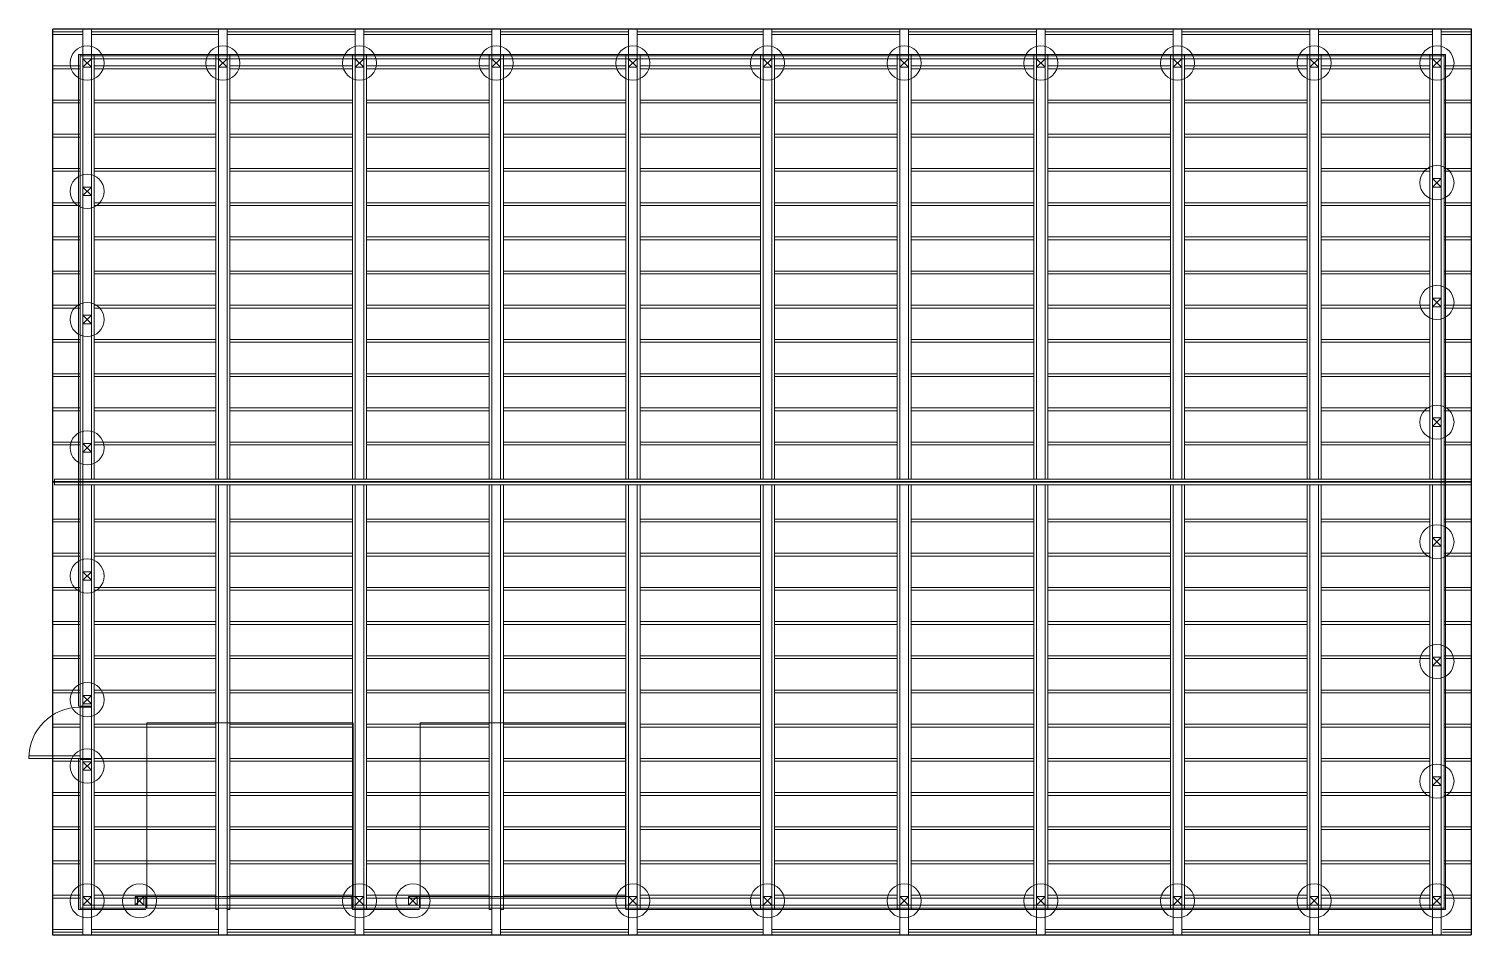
# Model space of a CAD drawing. Header units: inches. Extents: x -7700 to 6147, y -4891 to -2731.
# Drawn here: x -6421 to -5408, y -3367 to -2731 of the extents above; entities that cross this region are included whole.
import ezdxf

# ---------------------------------------------------------------- set-up
doc = ezdxf.new("R2010")
doc.units = ezdxf.units.IN
doc.header["$LTSCALE"] = 96
doc.header["$MEASUREMENT"] = 0
doc.linetypes.add('Dash', pattern=[0.225, 0.15, -0.075])
doc.layers.add('Common', color=4, linetype='Continuous', lineweight=5)
doc.layers.add('Section', color=6, linetype='Continuous', lineweight=18)
doc.layers.add('Hatch', color=7, linetype='Continuous', lineweight=0, true_color=0x919191)
doc.layers.add('Roof Planes', color=7, linetype='Dash', lineweight=25, true_color=0x6fa455)

# ---------------------------------------------------------------- blocks, each defined once
blk = doc.blocks.new('trussplan')
at = {"layer": 'Section'}
for points in [[(3, -293), (3, 23), (-3, 23), (-3, -293)], [(-5, -293), (-5, 5), (-3, 5)], [(5, -293), (5, 5), (3, 5)], [(-3, -595), (-5, -595), (-5, -297)], [(-3, -297), (-3, -613), (3, -613), (3, -297)], [(3, -595), (5, -595), (5, -297)]]:
    blk.add_lwpolyline(points, dxfattribs=at)

msp = doc.modelspace()

# ---------------------------------------------------------------- linework, layer by layer
at = {"layer": 'Common'}
for p, q in [((-6382.9, -2733.4), (-6403.9, -2733.4)), ((-6376.9, -2733.4), (-6287.6, -2733.4)), ((-6281.6, -2733.4), (-6191.9, -2733.4)), ((-6185.6, -2733.4), (-6095.6, -2733.4)), ((-6089.6, -2733.4), (-5999.6, -2733.4)), ((-5993.6, -2733.4), (-5905.1, -2733.4)), ((-5899.1, -2733.4), (-5809.1, -2733.4)), ((-5803.1, -2733.4), (-5713.1, -2733.4)), ((-5707.1, -2733.4), (-5617.1, -2733.4)), ((-5611.1, -2733.4), (-5521.1, -2733.4)), ((-5515.1, -2733.4), (-5434.9, -2733.4)), ((-5428.9, -2733.4), (-5407.9, -2733.4)), ((-6382.9, -2735.4), (-6403.9, -2735.4)), ((-6376.9, -2735.4), (-6287.6, -2735.4)), ((-6281.6, -2735.4), (-6191.6, -2735.4)), ((-6185.6, -2735.4), (-6095.6, -2735.4)), ((-6089.6, -2735.4), (-5999.6, -2735.4)), ((-5993.6, -2735.4), (-5905.1, -2735.4)), ((-5899.1, -2735.4), (-5809.1, -2735.4)), ((-5803.1, -2735.4), (-5713.1, -2735.4)), ((-5707.1, -2735.4), (-5617.1, -2735.4)), ((-5611.1, -2735.4), (-5521.1, -2735.4)), ((-5515.1, -2735.4), (-5434.9, -2735.4)), ((-5428.9, -2735.4), (-5407.9, -2735.4)), ((-6384.9, -2757.4), (-6403.9, -2757.4)), ((-6384.9, -2759.4), (-6403.9, -2759.4)), ((-6374.9, -2757.4), (-6289.6, -2757.4)), ((-6374.9, -2759.4), (-6289.6, -2759.4)), ((-6279.6, -2757.4), (-6193.6, -2757.4)), ((-6279.6, -2759.4), (-6193.6, -2759.4)), ((-6183.6, -2757.4), (-6097.6, -2757.4)), ((-6183.6, -2759.4), (-6097.6, -2759.4)), ((-6087.6, -2757.4), (-6001.6, -2757.4)), ((-6087.6, -2759.4), (-6001.6, -2759.4)), ((-5991.6, -2757.4), (-5907.1, -2757.4)), ((-5991.6, -2759.4), (-5907.1, -2759.4)), ((-5897.1, -2757.4), (-5811.1, -2757.4)), ((-5897.1, -2759.4), (-5811.1, -2759.4)), ((-5801.1, -2757.4), (-5715.1, -2757.4)), ((-5801.1, -2759.4), (-5715.1, -2759.4)), ((-5705.1, -2757.4), (-5619.1, -2757.4)), ((-5705.1, -2759.4), (-5619.1, -2759.4)), ((-5609.1, -2757.4), (-5523.1, -2757.4)), ((-5609.1, -2759.4), (-5523.1, -2759.4)), ((-5513.1, -2757.4), (-5436.9, -2757.4)), ((-5513.1, -2759.4), (-5436.9, -2759.4)), ((-5426.9, -2757.4), (-5407.9, -2757.4)), ((-5426.9, -2759.4), (-5407.9, -2759.4)), ((-6384.9, -2781.4), (-6403.9, -2781.4)), ((-6384.9, -2783.4), (-6403.9, -2783.4)), ((-6374.9, -2781.4), (-6289.6, -2781.4)), ((-6374.9, -2783.4), (-6289.6, -2783.4)), ((-6279.6, -2781.4), (-6193.6, -2781.4)), ((-6279.6, -2783.4), (-6193.6, -2783.4)), ((-6183.6, -2781.4), (-6097.6, -2781.4)), ((-6183.6, -2783.4), (-6097.6, -2783.4)), ((-6087.6, -2781.4), (-6001.6, -2781.4)), ((-6087.6, -2783.4), (-6001.6, -2783.4)), ((-5991.6, -2781.4), (-5907.1, -2781.4)), ((-5991.6, -2783.4), (-5907.1, -2783.4)), ((-5897.1, -2781.4), (-5811.1, -2781.4)), ((-5897.1, -2783.4), (-5811.1, -2783.4)), ((-5801.1, -2781.4), (-5715.1, -2781.4)), ((-5801.1, -2783.4), (-5715.1, -2783.4)), ((-5705.1, -2781.4), (-5619.1, -2781.4)), ((-5705.1, -2783.4), (-5619.1, -2783.4)), ((-5609.1, -2781.4), (-5523.1, -2781.4)), ((-5609.1, -2783.4), (-5523.1, -2783.4)), ((-5513.1, -2781.4), (-5436.9, -2781.4)), ((-5513.1, -2783.4), (-5436.9, -2783.4)), ((-5426.9, -2781.4), (-5407.9, -2781.4)), ((-5426.9, -2783.4), (-5407.9, -2783.4)), ((-6384.9, -2805.4), (-6403.9, -2805.4)), ((-6374.9, -2805.4), (-6289.6, -2805.4)), ((-6279.6, -2805.4), (-6193.6, -2805.4)), ((-6183.6, -2805.4), (-6097.6, -2805.4)), ((-6087.6, -2805.4), (-6001.6, -2805.4)), ((-5991.6, -2805.4), (-5907.1, -2805.4)), ((-5897.1, -2805.4), (-5811.1, -2805.4)), ((-5801.1, -2805.4), (-5715.1, -2805.4)), ((-5705.1, -2805.4), (-5619.1, -2805.4)), ((-5609.1, -2805.4), (-5523.1, -2805.4)), ((-5513.1, -2805.4), (-5436.9, -2805.4)), ((-5426.9, -2805.4), (-5407.9, -2805.4)), ((-6384.9, -2807.4), (-6403.9, -2807.4)), ((-6374.9, -2807.4), (-6289.6, -2807.4)), ((-6279.6, -2807.4), (-6193.6, -2807.4)), ((-6183.6, -2807.4), (-6097.6, -2807.4)), ((-6087.6, -2807.4), (-6001.6, -2807.4)), ((-5991.6, -2807.4), (-5907.1, -2807.4)), ((-5897.1, -2807.4), (-5811.1, -2807.4)), ((-5801.1, -2807.4), (-5715.1, -2807.4)), ((-5705.1, -2807.4), (-5619.1, -2807.4)), ((-5609.1, -2807.4), (-5523.1, -2807.4)), ((-5513.1, -2807.4), (-5436.9, -2807.4)), ((-5426.9, -2807.4), (-5407.9, -2807.4)), ((-6384.9, -2829.4), (-6403.9, -2829.4)), ((-6384.9, -2831.4), (-6403.9, -2831.4)), ((-6374.9, -2829.4), (-6289.6, -2829.4)), ((-6374.9, -2831.4), (-6289.6, -2831.4)), ((-6279.6, -2829.4), (-6193.6, -2829.4)), ((-6279.6, -2831.4), (-6193.6, -2831.4)), ((-6183.6, -2829.4), (-6097.6, -2829.4)), ((-6183.6, -2831.4), (-6097.6, -2831.4)), ((-6087.6, -2829.4), (-6001.6, -2829.4)), ((-6087.6, -2831.4), (-6001.6, -2831.4)), ((-5991.6, -2829.4), (-5907.1, -2829.4)), ((-5991.6, -2831.4), (-5907.1, -2831.4)), ((-5897.1, -2829.4), (-5811.1, -2829.4)), ((-5897.1, -2831.4), (-5811.1, -2831.4)), ((-5801.1, -2829.4), (-5715.1, -2829.4)), ((-5801.1, -2831.4), (-5715.1, -2831.4)), ((-5705.1, -2829.4), (-5619.1, -2829.4)), ((-5705.1, -2831.4), (-5619.1, -2831.4)), ((-5609.1, -2829.4), (-5523.1, -2829.4)), ((-5609.1, -2831.4), (-5523.1, -2831.4)), ((-5513.1, -2829.4), (-5436.9, -2829.4)), ((-5513.1, -2831.4), (-5436.9, -2831.4)), ((-5426.9, -2829.4), (-5407.9, -2829.4)), ((-5426.9, -2831.4), (-5407.9, -2831.4)), ((-6384.9, -2853.4), (-6403.9, -2853.4)), ((-6384.9, -2855.4), (-6403.9, -2855.4)), ((-6374.9, -2853.4), (-6289.6, -2853.4)), ((-6374.9, -2855.4), (-6289.6, -2855.4)), ((-6279.6, -2853.4), (-6193.6, -2853.4)), ((-6279.6, -2855.4), (-6193.6, -2855.4)), ((-6183.6, -2853.4), (-6097.6, -2853.4)), ((-6183.6, -2855.4), (-6097.6, -2855.4)), ((-6087.6, -2853.4), (-6001.6, -2853.4)), ((-6087.6, -2855.4), (-6001.6, -2855.4)), ((-5991.6, -2853.4), (-5907.1, -2853.4)), ((-5991.6, -2855.4), (-5907.1, -2855.4)), ((-5897.1, -2853.4), (-5811.1, -2853.4)), ((-5897.1, -2855.4), (-5811.1, -2855.4)), ((-5801.1, -2853.4), (-5715.1, -2853.4)), ((-5801.1, -2855.4), (-5715.1, -2855.4)), ((-5705.1, -2853.4), (-5619.1, -2853.4)), ((-5705.1, -2855.4), (-5619.1, -2855.4)), ((-5609.1, -2853.4), (-5523.1, -2853.4)), ((-5609.1, -2855.4), (-5523.1, -2855.4)), ((-5513.1, -2853.4), (-5436.9, -2853.4)), ((-5513.1, -2855.4), (-5436.9, -2855.4)), ((-5426.9, -2853.4), (-5407.9, -2853.4)), ((-5426.9, -2855.4), (-5407.9, -2855.4)), ((-6384.9, -2877.4), (-6403.9, -2877.4)), ((-6384.9, -2879.4), (-6403.9, -2879.4)), ((-6374.9, -2877.4), (-6289.6, -2877.4)), ((-6374.9, -2879.4), (-6289.6, -2879.4)), ((-6279.6, -2877.4), (-6193.6, -2877.4)), ((-6279.6, -2879.4), (-6193.6, -2879.4)), ((-6183.6, -2877.4), (-6097.6, -2877.4)), ((-6183.6, -2879.4), (-6097.6, -2879.4)), ((-6087.6, -2877.4), (-6001.6, -2877.4)), ((-6087.6, -2879.4), (-6001.6, -2879.4)), ((-5991.6, -2877.4), (-5907.1, -2877.4)), ((-5991.6, -2879.4), (-5907.1, -2879.4)), ((-5897.1, -2877.4), (-5811.1, -2877.4)), ((-5897.1, -2879.4), (-5811.1, -2879.4)), ((-5801.1, -2877.4), (-5715.1, -2877.4)), ((-5801.1, -2879.4), (-5715.1, -2879.4)), ((-5705.1, -2877.4), (-5619.1, -2877.4)), ((-5705.1, -2879.4), (-5619.1, -2879.4)), ((-5609.1, -2877.4), (-5523.1, -2877.4)), ((-5609.1, -2879.4), (-5523.1, -2879.4)), ((-5513.1, -2877.4), (-5436.9, -2877.4)), ((-5513.1, -2879.4), (-5436.9, -2879.4)), ((-5426.9, -2877.4), (-5407.9, -2877.4)), ((-5426.9, -2879.4), (-5407.9, -2879.4)), ((-6384.9, -2901.4), (-6403.9, -2901.4)), ((-6384.9, -2903.4), (-6403.9, -2903.4)), ((-6374.9, -2901.4), (-6289.6, -2901.4)), ((-6374.9, -2903.4), (-6289.6, -2903.4)), ((-6279.6, -2901.4), (-6193.6, -2901.4)), ((-6279.6, -2903.4), (-6193.6, -2903.4)), ((-6183.6, -2901.4), (-6097.6, -2901.4)), ((-6183.6, -2903.4), (-6097.6, -2903.4)), ((-6087.6, -2901.4), (-6001.6, -2901.4)), ((-6087.6, -2903.4), (-6001.6, -2903.4)), ((-5991.6, -2901.4), (-5907.1, -2901.4)), ((-5991.6, -2903.4), (-5907.1, -2903.4)), ((-5897.1, -2901.4), (-5811.1, -2901.4)), ((-5897.1, -2903.4), (-5811.1, -2903.4)), ((-5801.1, -2901.4), (-5715.1, -2901.4)), ((-5801.1, -2903.4), (-5715.1, -2903.4)), ((-5705.1, -2901.4), (-5619.1, -2901.4)), ((-5705.1, -2903.4), (-5619.1, -2903.4)), ((-5609.1, -2901.4), (-5523.1, -2901.4)), ((-5609.1, -2903.4), (-5523.1, -2903.4)), ((-5513.1, -2901.4), (-5436.9, -2901.4)), ((-5513.1, -2903.4), (-5436.9, -2903.4)), ((-5426.9, -2901.4), (-5407.9, -2901.4)), ((-5426.9, -2903.4), (-5407.9, -2903.4)), ((-6384.9, -2925.4), (-6403.9, -2925.4)), ((-6384.9, -2927.4), (-6403.9, -2927.4)), ((-6374.9, -2925.4), (-6289.6, -2925.4)), ((-6374.9, -2927.4), (-6289.6, -2927.4)), ((-6279.6, -2925.4), (-6193.6, -2925.4)), ((-6279.6, -2927.4), (-6193.6, -2927.4)), ((-6183.6, -2925.4), (-6097.6, -2925.4)), ((-6183.6, -2927.4), (-6097.6, -2927.4)), ((-6087.6, -2925.4), (-6001.6, -2925.4)), ((-6087.6, -2927.4), (-6001.6, -2927.4)), ((-5991.6, -2925.4), (-5907.1, -2925.4)), ((-5991.6, -2927.4), (-5907.1, -2927.4)), ((-5897.1, -2925.4), (-5811.1, -2925.4)), ((-5897.1, -2927.4), (-5811.1, -2927.4)), ((-5801.1, -2925.4), (-5715.1, -2925.4)), ((-5801.1, -2927.4), (-5715.1, -2927.4)), ((-5705.1, -2925.4), (-5619.1, -2925.4)), ((-5705.1, -2927.4), (-5619.1, -2927.4)), ((-5609.1, -2925.4), (-5523.1, -2925.4)), ((-5609.1, -2927.4), (-5523.1, -2927.4)), ((-5513.1, -2925.4), (-5436.9, -2925.4)), ((-5513.1, -2927.4), (-5436.9, -2927.4)), ((-5426.9, -2925.4), (-5407.9, -2925.4)), ((-5426.9, -2927.4), (-5407.9, -2927.4)), ((-6384.9, -2949.4), (-6403.9, -2949.4)), ((-6384.9, -2951.4), (-6403.9, -2951.4)), ((-6374.9, -2949.4), (-6289.6, -2949.4)), ((-6374.9, -2951.4), (-6289.6, -2951.4)), ((-6279.6, -2949.4), (-6193.6, -2949.4)), ((-6279.6, -2951.4), (-6193.6, -2951.4)), ((-6183.6, -2949.4), (-6097.6, -2949.4)), ((-6183.6, -2951.4), (-6097.6, -2951.4)), ((-6087.6, -2949.4), (-6001.6, -2949.4)), ((-6087.6, -2951.4), (-6001.6, -2951.4)), ((-5991.6, -2949.4), (-5907.1, -2949.4)), ((-5991.6, -2951.4), (-5907.1, -2951.4)), ((-5897.1, -2949.4), (-5811.1, -2949.4)), ((-5897.1, -2951.4), (-5811.1, -2951.4)), ((-5801.1, -2949.4), (-5715.1, -2949.4)), ((-5801.1, -2951.4), (-5715.1, -2951.4)), ((-5705.1, -2949.4), (-5619.1, -2949.4)), ((-5705.1, -2951.4), (-5619.1, -2951.4)), ((-5609.1, -2949.4), (-5523.1, -2949.4)), ((-5609.1, -2951.4), (-5523.1, -2951.4)), ((-5513.1, -2949.4), (-5436.9, -2949.4)), ((-5513.1, -2951.4), (-5436.9, -2951.4)), ((-5426.9, -2949.4), (-5407.9, -2949.4)), ((-5426.9, -2951.4), (-5407.9, -2951.4)), ((-6384.9, -2973.4), (-6403.9, -2973.4)), ((-6384.9, -2975.4), (-6403.9, -2975.4)), ((-6374.9, -2973.4), (-6289.6, -2973.4)), ((-6374.9, -2975.4), (-6289.6, -2975.4)), ((-6279.6, -2973.4), (-6193.6, -2973.4)), ((-6279.6, -2975.4), (-6193.6, -2975.4)), ((-6183.6, -2973.4), (-6097.6, -2973.4)), ((-6183.6, -2975.4), (-6097.6, -2975.4)), ((-6087.6, -2973.4), (-6001.6, -2973.4)), ((-6087.6, -2975.4), (-6001.6, -2975.4)), ((-5991.6, -2973.4), (-5907.1, -2973.4)), ((-5991.6, -2975.4), (-5907.1, -2975.4)), ((-5897.1, -2973.4), (-5811.1, -2973.4)), ((-5897.1, -2975.4), (-5811.1, -2975.4)), ((-5801.1, -2973.4), (-5715.1, -2973.4)), ((-5801.1, -2975.4), (-5715.1, -2975.4)), ((-5705.1, -2973.4), (-5619.1, -2973.4)), ((-5705.1, -2975.4), (-5619.1, -2975.4)), ((-5609.1, -2973.4), (-5523.1, -2973.4)), ((-5609.1, -2975.4), (-5523.1, -2975.4)), ((-5513.1, -2973.4), (-5436.9, -2973.4)), ((-5513.1, -2975.4), (-5436.9, -2975.4)), ((-5426.9, -2973.4), (-5407.9, -2973.4)), ((-5426.9, -2975.4), (-5407.9, -2975.4)), ((-6384.9, -2997.4), (-6403.9, -2997.4)), ((-6374.9, -2997.4), (-6289.6, -2997.4)), ((-6279.6, -2997.4), (-6193.6, -2997.4)), ((-6183.6, -2997.4), (-6097.6, -2997.4)), ((-6087.6, -2997.4), (-6001.6, -2997.4)), ((-5991.6, -2997.4), (-5907.1, -2997.4)), ((-5897.1, -2997.4), (-5811.1, -2997.4)), ((-5801.1, -2997.4), (-5715.1, -2997.4)), ((-5705.1, -2997.4), (-5619.1, -2997.4)), ((-5609.1, -2997.4), (-5523.1, -2997.4)), ((-5513.1, -2997.4), (-5436.9, -2997.4)), ((-5426.9, -2997.4), (-5407.9, -2997.4)), ((-6384.9, -2999.4), (-6403.9, -2999.4)), ((-6374.9, -2999.4), (-6289.6, -2999.4)), ((-6279.6, -2999.4), (-6193.6, -2999.4)), ((-6183.6, -2999.4), (-6097.6, -2999.4)), ((-6087.6, -2999.4), (-6001.6, -2999.4)), ((-5991.6, -2999.4), (-5907.1, -2999.4)), ((-5897.1, -2999.4), (-5811.1, -2999.4)), ((-5801.1, -2999.4), (-5715.1, -2999.4)), ((-5705.1, -2999.4), (-5619.1, -2999.4)), ((-5609.1, -2999.4), (-5523.1, -2999.4)), ((-5513.1, -2999.4), (-5436.9, -2999.4)), ((-5426.9, -2999.4), (-5407.9, -2999.4)), ((-6384.9, -3021.4), (-6403.9, -3021.4)), ((-6384.9, -3023.4), (-6403.9, -3023.4)), ((-6374.9, -3021.4), (-6289.6, -3021.4)), ((-6374.9, -3023.4), (-6289.6, -3023.4)), ((-6279.6, -3021.4), (-6193.6, -3021.4)), ((-6279.6, -3023.4), (-6193.6, -3023.4)), ((-6183.6, -3021.4), (-6097.6, -3021.4)), ((-6183.6, -3023.4), (-6097.6, -3023.4)), ((-6087.6, -3021.4), (-6001.6, -3021.4)), ((-6087.6, -3023.4), (-6001.6, -3023.4)), ((-5991.6, -3021.4), (-5907.1, -3021.4)), ((-5991.6, -3023.4), (-5907.1, -3023.4)), ((-5897.1, -3021.4), (-5811.1, -3021.4)), ((-5897.1, -3023.4), (-5811.1, -3023.4)), ((-5801.1, -3021.4), (-5715.1, -3021.4)), ((-5801.1, -3023.4), (-5715.1, -3023.4)), ((-5705.1, -3021.4), (-5619.1, -3021.4)), ((-5705.1, -3023.4), (-5619.1, -3023.4)), ((-5609.1, -3021.4), (-5523.1, -3021.4)), ((-5609.1, -3023.4), (-5523.1, -3023.4)), ((-5513.1, -3021.4), (-5436.9, -3021.4)), ((-5513.1, -3023.4), (-5436.9, -3023.4)), ((-5426.9, -3021.4), (-5407.9, -3021.4)), ((-5426.9, -3023.4), (-5407.9, -3023.4)), ((-6384.9, -3075.4), (-6403.9, -3075.4)), ((-6384.9, -3077.4), (-6403.9, -3077.4)), ((-6374.9, -3075.4), (-6289.6, -3075.4)), ((-6374.9, -3077.4), (-6289.6, -3077.4)), ((-6279.6, -3075.4), (-6193.6, -3075.4)), ((-6279.6, -3077.4), (-6193.6, -3077.4)), ((-6183.6, -3075.4), (-6097.6, -3075.4)), ((-6183.6, -3077.4), (-6097.6, -3077.4)), ((-6087.6, -3075.4), (-6001.6, -3075.4)), ((-6087.6, -3077.4), (-6001.6, -3077.4)), ((-5991.6, -3075.4), (-5907.1, -3075.4)), ((-5991.6, -3077.4), (-5907.1, -3077.4)), ((-5897.1, -3075.4), (-5811.1, -3075.4)), ((-5897.1, -3077.4), (-5811.1, -3077.4)), ((-5801.1, -3075.4), (-5715.1, -3075.4)), ((-5801.1, -3077.4), (-5715.1, -3077.4)), ((-5705.1, -3075.4), (-5619.1, -3075.4)), ((-5705.1, -3077.4), (-5619.1, -3077.4)), ((-5609.1, -3075.4), (-5523.1, -3075.4)), ((-5609.1, -3077.4), (-5523.1, -3077.4)), ((-5513.1, -3075.4), (-5436.9, -3075.4)), ((-5513.1, -3077.4), (-5436.9, -3077.4)), ((-5426.9, -3075.4), (-5407.9, -3075.4)), ((-5426.9, -3077.4), (-5407.9, -3077.4)), ((-6384.9, -3099.4), (-6403.9, -3099.4)), ((-6374.9, -3099.4), (-6289.6, -3099.4)), ((-6279.6, -3099.4), (-6193.6, -3099.4)), ((-6183.6, -3099.4), (-6097.6, -3099.4)), ((-6087.6, -3099.4), (-6001.6, -3099.4)), ((-5991.6, -3099.4), (-5907.1, -3099.4)), ((-5897.1, -3099.4), (-5811.1, -3099.4)), ((-5801.1, -3099.4), (-5715.1, -3099.4)), ((-5705.1, -3099.4), (-5619.1, -3099.4)), ((-5609.1, -3099.4), (-5523.1, -3099.4)), ((-5513.1, -3099.4), (-5436.9, -3099.4)), ((-5426.9, -3099.4), (-5407.9, -3099.4)), ((-6384.9, -3101.4), (-6403.9, -3101.4)), ((-6374.9, -3101.4), (-6289.6, -3101.4)), ((-6279.6, -3101.4), (-6193.6, -3101.4)), ((-6183.6, -3101.4), (-6097.6, -3101.4)), ((-6087.6, -3101.4), (-6001.6, -3101.4)), ((-5991.6, -3101.4), (-5907.1, -3101.4)), ((-5897.1, -3101.4), (-5811.1, -3101.4)), ((-5801.1, -3101.4), (-5715.1, -3101.4)), ((-5705.1, -3101.4), (-5619.1, -3101.4)), ((-5609.1, -3101.4), (-5523.1, -3101.4)), ((-5513.1, -3101.4), (-5436.9, -3101.4)), ((-5426.9, -3101.4), (-5407.9, -3101.4)), ((-6384.9, -3123.4), (-6403.9, -3123.4)), ((-6384.9, -3125.4), (-6403.9, -3125.4)), ((-6374.9, -3123.4), (-6289.6, -3123.4)), ((-6374.9, -3125.4), (-6289.6, -3125.4)), ((-6279.6, -3123.4), (-6193.6, -3123.4)), ((-6279.6, -3125.4), (-6193.6, -3125.4)), ((-6183.6, -3123.4), (-6097.6, -3123.4)), ((-6183.6, -3125.4), (-6097.6, -3125.4)), ((-6087.6, -3123.4), (-6001.6, -3123.4)), ((-6087.6, -3125.4), (-6001.6, -3125.4)), ((-5991.6, -3123.4), (-5907.1, -3123.4)), ((-5991.6, -3125.4), (-5907.1, -3125.4)), ((-5897.1, -3123.4), (-5811.1, -3123.4)), ((-5897.1, -3125.4), (-5811.1, -3125.4)), ((-5801.1, -3123.4), (-5715.1, -3123.4)), ((-5801.1, -3125.4), (-5715.1, -3125.4)), ((-5705.1, -3123.4), (-5619.1, -3123.4)), ((-5705.1, -3125.4), (-5619.1, -3125.4)), ((-5609.1, -3123.4), (-5523.1, -3123.4)), ((-5609.1, -3125.4), (-5523.1, -3125.4)), ((-5513.1, -3123.4), (-5436.9, -3123.4)), ((-5513.1, -3125.4), (-5436.9, -3125.4)), ((-5426.9, -3123.4), (-5407.9, -3123.4)), ((-5426.9, -3125.4), (-5407.9, -3125.4)), ((-6384.9, -3147.4), (-6403.9, -3147.4)), ((-6384.9, -3149.4), (-6403.9, -3149.4)), ((-6374.9, -3147.4), (-6289.6, -3147.4)), ((-6374.9, -3149.4), (-6289.6, -3149.4)), ((-6279.6, -3147.4), (-6193.6, -3147.4)), ((-6279.6, -3149.4), (-6193.6, -3149.4)), ((-6183.6, -3147.4), (-6097.6, -3147.4)), ((-6183.6, -3149.4), (-6097.6, -3149.4)), ((-6087.6, -3147.4), (-6001.6, -3147.4)), ((-6087.6, -3149.4), (-6001.6, -3149.4)), ((-5991.6, -3147.4), (-5907.1, -3147.4)), ((-5991.6, -3149.4), (-5907.1, -3149.4)), ((-5897.1, -3147.4), (-5811.1, -3147.4)), ((-5897.1, -3149.4), (-5811.1, -3149.4)), ((-5801.1, -3147.4), (-5715.1, -3147.4)), ((-5801.1, -3149.4), (-5715.1, -3149.4)), ((-5705.1, -3147.4), (-5619.1, -3147.4)), ((-5705.1, -3149.4), (-5619.1, -3149.4)), ((-5609.1, -3147.4), (-5523.1, -3147.4)), ((-5609.1, -3149.4), (-5523.1, -3149.4)), ((-5513.1, -3147.4), (-5436.9, -3147.4)), ((-5513.1, -3149.4), (-5436.9, -3149.4)), ((-5426.9, -3147.4), (-5407.9, -3147.4)), ((-5426.9, -3149.4), (-5407.9, -3149.4)), ((-6384.9, -3171.4), (-6403.9, -3171.4)), ((-6384.9, -3173.4), (-6403.9, -3173.4)), ((-6374.9, -3171.4), (-6289.6, -3171.4)), ((-6374.9, -3173.4), (-6289.6, -3173.4)), ((-6279.6, -3171.4), (-6193.6, -3171.4)), ((-6279.6, -3173.4), (-6193.6, -3173.4)), ((-6183.6, -3171.4), (-6097.6, -3171.4)), ((-6183.6, -3173.4), (-6097.6, -3173.4)), ((-6087.6, -3171.4), (-6001.6, -3171.4)), ((-6087.6, -3173.4), (-6001.6, -3173.4)), ((-5991.6, -3171.4), (-5907.1, -3171.4)), ((-5991.6, -3173.4), (-5907.1, -3173.4)), ((-5897.1, -3171.4), (-5811.1, -3171.4)), ((-5897.1, -3173.4), (-5811.1, -3173.4)), ((-5801.1, -3171.4), (-5715.1, -3171.4)), ((-5801.1, -3173.4), (-5715.1, -3173.4)), ((-5705.1, -3171.4), (-5619.1, -3171.4)), ((-5705.1, -3173.4), (-5619.1, -3173.4)), ((-5609.1, -3171.4), (-5523.1, -3171.4)), ((-5609.1, -3173.4), (-5523.1, -3173.4)), ((-5513.1, -3171.4), (-5436.9, -3171.4)), ((-5513.1, -3173.4), (-5436.9, -3173.4)), ((-5426.9, -3171.4), (-5407.9, -3171.4)), ((-5426.9, -3173.4), (-5407.9, -3173.4)), ((-6384.9, -3195.4), (-6403.9, -3195.4)), ((-6384.9, -3197.4), (-6403.9, -3197.4)), ((-6374.9, -3195.4), (-6289.6, -3195.4)), ((-6374.9, -3197.4), (-6289.6, -3197.4)), ((-6279.6, -3195.4), (-6193.6, -3195.4)), ((-6279.6, -3197.4), (-6193.6, -3197.4)), ((-6183.6, -3195.4), (-6097.6, -3195.4)), ((-6183.6, -3197.4), (-6097.6, -3197.4)), ((-6087.6, -3195.4), (-6001.6, -3195.4)), ((-6087.6, -3197.4), (-6001.6, -3197.4)), ((-5991.6, -3195.4), (-5907.1, -3195.4)), ((-5991.6, -3197.4), (-5907.1, -3197.4)), ((-5897.1, -3195.4), (-5811.1, -3195.4)), ((-5897.1, -3197.4), (-5811.1, -3197.4)), ((-5801.1, -3195.4), (-5715.1, -3195.4)), ((-5801.1, -3197.4), (-5715.1, -3197.4)), ((-5705.1, -3195.4), (-5619.1, -3195.4)), ((-5705.1, -3197.4), (-5619.1, -3197.4)), ((-5609.1, -3195.4), (-5523.1, -3195.4)), ((-5609.1, -3197.4), (-5523.1, -3197.4)), ((-5513.1, -3195.4), (-5436.9, -3195.4)), ((-5513.1, -3197.4), (-5436.9, -3197.4)), ((-5426.9, -3195.4), (-5407.9, -3195.4)), ((-5426.9, -3197.4), (-5407.9, -3197.4)), ((-6384.9, -3219.4), (-6403.9, -3219.4)), ((-6374.9, -3219.4), (-6289.6, -3219.4)), ((-6279.6, -3219.4), (-6193.6, -3219.4)), ((-6183.6, -3219.4), (-6097.6, -3219.4)), ((-6087.6, -3219.4), (-6001.9, -3219.4)), ((-5991.6, -3219.4), (-5907.1, -3219.4)), ((-5897.1, -3219.4), (-5811.1, -3219.4)), ((-5801.1, -3219.4), (-5715.1, -3219.4)), ((-5705.1, -3219.4), (-5619.1, -3219.4)), ((-5609.1, -3219.4), (-5523.1, -3219.4)), ((-5513.1, -3219.4), (-5436.9, -3219.4)), ((-5426.9, -3219.4), (-5407.9, -3219.4)), ((-6384.9, -3221.4), (-6403.9, -3221.4)), ((-6374.9, -3221.4), (-6289.6, -3221.4)), ((-6279.6, -3221.4), (-6193.6, -3221.4)), ((-6183.6, -3221.4), (-6097.6, -3221.4)), ((-6087.6, -3221.4), (-6001.9, -3221.4)), ((-5991.6, -3221.4), (-5907.1, -3221.4)), ((-5897.1, -3221.4), (-5811.1, -3221.4)), ((-5801.1, -3221.4), (-5715.1, -3221.4)), ((-5705.1, -3221.4), (-5619.1, -3221.4)), ((-5609.1, -3221.4), (-5523.1, -3221.4)), ((-5513.1, -3221.4), (-5436.9, -3221.4)), ((-5426.9, -3221.4), (-5407.9, -3221.4)), ((-6384.9, -3243.4), (-6403.9, -3243.4)), ((-6384.9, -3245.4), (-6403.9, -3245.4)), ((-6374.9, -3243.4), (-6289.6, -3243.4)), ((-6374.9, -3245.4), (-6289.6, -3245.4)), ((-6279.6, -3243.4), (-6193.6, -3243.4)), ((-6279.6, -3245.4), (-6193.6, -3245.4)), ((-6183.6, -3243.4), (-6097.6, -3243.4)), ((-6183.6, -3245.4), (-6097.6, -3245.4)), ((-6087.6, -3243.4), (-6001.9, -3243.4)), ((-6087.6, -3245.4), (-6001.9, -3245.4)), ((-5991.6, -3243.4), (-5907.1, -3243.4)), ((-5991.6, -3245.4), (-5907.1, -3245.4)), ((-5897.1, -3243.4), (-5811.1, -3243.4)), ((-5897.1, -3245.4), (-5811.1, -3245.4)), ((-5801.1, -3243.4), (-5715.1, -3243.4)), ((-5801.1, -3245.4), (-5715.1, -3245.4)), ((-5705.1, -3243.4), (-5619.1, -3243.4)), ((-5705.1, -3245.4), (-5619.1, -3245.4)), ((-5609.1, -3243.4), (-5523.1, -3243.4)), ((-5609.1, -3245.4), (-5523.1, -3245.4)), ((-5513.1, -3243.4), (-5436.9, -3243.4)), ((-5513.1, -3245.4), (-5436.9, -3245.4)), ((-5426.9, -3243.4), (-5407.9, -3243.4)), ((-5426.9, -3245.4), (-5407.9, -3245.4)), ((-6384.9, -3267.4), (-6403.9, -3267.4)), ((-6384.9, -3269.4), (-6403.9, -3269.4)), ((-6374.9, -3267.4), (-6289.6, -3267.4)), ((-6374.9, -3269.4), (-6289.6, -3269.4)), ((-6279.6, -3267.4), (-6193.6, -3267.4)), ((-6279.6, -3269.4), (-6193.6, -3269.4)), ((-6183.6, -3267.4), (-6097.6, -3267.4)), ((-6183.6, -3269.4), (-6097.6, -3269.4)), ((-6087.6, -3267.4), (-6001.9, -3267.4)), ((-6087.6, -3269.4), (-6001.9, -3269.4)), ((-5991.6, -3267.4), (-5907.1, -3267.4)), ((-5991.6, -3269.4), (-5907.1, -3269.4)), ((-5897.1, -3267.4), (-5811.1, -3267.4)), ((-5897.1, -3269.4), (-5811.1, -3269.4)), ((-5801.1, -3267.4), (-5715.1, -3267.4)), ((-5801.1, -3269.4), (-5715.1, -3269.4)), ((-5705.1, -3267.4), (-5619.1, -3267.4)), ((-5705.1, -3269.4), (-5619.1, -3269.4)), ((-5609.1, -3267.4), (-5523.1, -3267.4)), ((-5609.1, -3269.4), (-5523.1, -3269.4)), ((-5513.1, -3267.4), (-5436.9, -3267.4)), ((-5513.1, -3269.4), (-5436.9, -3269.4)), ((-5426.9, -3267.4), (-5407.9, -3267.4)), ((-5426.9, -3269.4), (-5407.9, -3269.4)), ((-6384.9, -3291.4), (-6403.9, -3291.4)), ((-6374.9, -3291.4), (-6289.6, -3291.4)), ((-6279.6, -3291.4), (-6193.6, -3291.4)), ((-6183.6, -3291.4), (-6097.6, -3291.4)), ((-6087.6, -3291.4), (-6001.9, -3291.4)), ((-5991.6, -3291.4), (-5907.1, -3291.4)), ((-5897.1, -3291.4), (-5811.1, -3291.4)), ((-5801.1, -3291.4), (-5715.1, -3291.4)), ((-5705.1, -3291.4), (-5619.1, -3291.4)), ((-5609.1, -3291.4), (-5523.1, -3291.4)), ((-5513.1, -3291.4), (-5436.9, -3291.4)), ((-5426.9, -3291.4), (-5407.9, -3291.4)), ((-6384.9, -3293.4), (-6403.9, -3293.4)), ((-6374.9, -3293.4), (-6289.6, -3293.4)), ((-6279.6, -3293.4), (-6193.6, -3293.4)), ((-6183.6, -3293.4), (-6097.6, -3293.4)), ((-6087.6, -3293.4), (-6001.9, -3293.4)), ((-5991.6, -3293.4), (-5907.1, -3293.4)), ((-5897.1, -3293.4), (-5811.1, -3293.4)), ((-5801.1, -3293.4), (-5715.1, -3293.4)), ((-5705.1, -3293.4), (-5619.1, -3293.4)), ((-5609.1, -3293.4), (-5523.1, -3293.4)), ((-5513.1, -3293.4), (-5436.9, -3293.4)), ((-5426.9, -3293.4), (-5407.9, -3293.4)), ((-6384.9, -3315.4), (-6403.9, -3315.4)), ((-6384.9, -3317.4), (-6403.9, -3317.4)), ((-6374.9, -3315.4), (-6289.6, -3315.4)), ((-6374.9, -3317.4), (-6289.6, -3317.4)), ((-6279.6, -3315.4), (-6193.6, -3315.4)), ((-6279.6, -3317.4), (-6193.6, -3317.4)), ((-6183.6, -3315.4), (-6097.6, -3315.4)), ((-6183.6, -3317.4), (-6097.6, -3317.4)), ((-6087.6, -3315.4), (-6001.9, -3315.4)), ((-6087.6, -3317.4), (-6001.9, -3317.4)), ((-5991.6, -3315.4), (-5907.1, -3315.4)), ((-5991.6, -3317.4), (-5907.1, -3317.4)), ((-5897.1, -3315.4), (-5811.1, -3315.4)), ((-5897.1, -3317.4), (-5811.1, -3317.4)), ((-5801.1, -3315.4), (-5715.1, -3315.4)), ((-5801.1, -3317.4), (-5715.1, -3317.4)), ((-5705.1, -3315.4), (-5619.1, -3315.4)), ((-5705.1, -3317.4), (-5619.1, -3317.4)), ((-5609.1, -3315.4), (-5523.1, -3315.4)), ((-5609.1, -3317.4), (-5523.1, -3317.4)), ((-5513.1, -3315.4), (-5436.9, -3315.4)), ((-5513.1, -3317.4), (-5436.9, -3317.4)), ((-5426.9, -3315.4), (-5407.9, -3315.4)), ((-5426.9, -3317.4), (-5407.9, -3317.4)), ((-6384.9, -3339.4), (-6403.9, -3339.4)), ((-6384.9, -3341.4), (-6403.9, -3341.4)), ((-6374.9, -3339.4), (-6289.6, -3339.4)), ((-6374.9, -3341.4), (-6289.6, -3341.4)), ((-6279.6, -3339.4), (-6193.6, -3339.4)), ((-6279.6, -3341.4), (-6193.9, -3341.4)), ((-6183.6, -3339.4), (-6097.6, -3339.4)), ((-6183.6, -3341.4), (-6097.6, -3341.4)), ((-6087.6, -3339.4), (-6001.9, -3339.4)), ((-6087.6, -3341.4), (-6001.9, -3341.4)), ((-5991.6, -3339.4), (-5907.1, -3339.4)), ((-5991.6, -3341.4), (-5907.1, -3341.4)), ((-5897.1, -3339.4), (-5811.1, -3339.4)), ((-5897.1, -3341.4), (-5811.1, -3341.4)), ((-5801.1, -3339.4), (-5715.1, -3339.4)), ((-5801.1, -3341.4), (-5715.1, -3341.4)), ((-5705.1, -3339.4), (-5619.1, -3339.4)), ((-5705.1, -3341.4), (-5619.1, -3341.4)), ((-5609.1, -3339.4), (-5523.1, -3339.4)), ((-5609.1, -3341.4), (-5523.1, -3341.4)), ((-5513.1, -3339.4), (-5436.9, -3339.4)), ((-5513.1, -3341.4), (-5436.9, -3341.4)), ((-5426.9, -3339.4), (-5407.9, -3339.4)), ((-5426.9, -3341.4), (-5407.9, -3341.4)), ((-6382.9, -3363.4), (-6403.9, -3363.4)), ((-6382.9, -3365.4), (-6403.9, -3365.4)), ((-6376.9, -3363.4), (-6287.6, -3363.4)), ((-6376.9, -3365.4), (-6287.6, -3365.4)), ((-6281.6, -3363.4), (-6191.6, -3363.4)), ((-6281.6, -3365.4), (-6191.9, -3365.4)), ((-6185.6, -3363.4), (-6095.6, -3363.4)), ((-6185.6, -3365.4), (-6095.6, -3365.4)), ((-6089.6, -3363.4), (-5999.6, -3363.4)), ((-6089.6, -3365.4), (-5999.6, -3365.4)), ((-5993.6, -3363.4), (-5905.1, -3363.4)), ((-5993.6, -3365.4), (-5905.1, -3365.4)), ((-5899.1, -3363.4), (-5809.1, -3363.4)), ((-5899.1, -3365.4), (-5809.1, -3365.4)), ((-5803.1, -3363.4), (-5713.1, -3363.4)), ((-5803.1, -3365.4), (-5713.1, -3365.4)), ((-5707.1, -3363.4), (-5617.1, -3363.4)), ((-5707.1, -3365.4), (-5617.1, -3365.4)), ((-5611.1, -3363.4), (-5521.1, -3363.4)), ((-5611.1, -3365.4), (-5521.1, -3365.4)), ((-5515.1, -3363.4), (-5434.9, -3363.4)), ((-5515.1, -3365.4), (-5434.9, -3365.4)), ((-5427.9, -3363.4), (-5407.9, -3363.4)), ((-5427.9, -3365.4), (-5407.9, -3365.4))]:
    msp.add_line(p, q, dxfattribs=at)
for centre in [(-6379.9, -2755.4), (-6284.6, -2755.4), (-6188.6, -2755.4), (-6092.6, -2755.4), (-5996.6, -2755.4), (-5902.1, -2755.4), (-5806.1, -2755.4), (-5710.1, -2755.4), (-5614.1, -2755.4), (-5518.1, -2755.4), (-5431.9, -2755.4), (-6379.9, -2845.4), (-5431.9, -2839.4), (-5431.9, -2923.4), (-6379.9, -2935.4), (-5431.9, -3007.4), (-6379.9, -3025.4), (-5431.9, -3091.4), (-6379.9, -3115.4), (-5431.9, -3175.4), (-6379.9, -3202.2), (-6379.9, -3248.7), (-5431.9, -3259.4), (-6379.9, -3343.4), (-6343.1, -3343.4), (-6188.6, -3343.4), (-6151.1, -3343.4), (-5996.6, -3343.4), (-5902.1, -3343.4), (-5806.1, -3343.4), (-5710.1, -3343.4), (-5614.1, -3343.4), (-5518.1, -3343.4), (-5431.9, -3343.4)]:
    msp.add_circle(centre, 12, dxfattribs=at)
at = {"layer": 'Hatch'}
for p, q in [((-6385.9, -3206.7), (-6385.9, -2749.4)), ((-6385.9, -2749.4), (-5425.9, -2749.4)), ((-6384.9, -3206.7), (-6384.9, -2750.4)), ((-6384.9, -2750.4), (-5426.9, -2750.4)), ((-6382.9, -3206.7), (-6382.9, -2752.4)), ((-6382.9, -2752.4), (-5428.9, -2752.4)), ((-6376.9, -2758.4), (-6382.9, -2752.4)), ((-6376.9, -2752.4), (-6382.9, -2758.4)), ((-6281.6, -2758.4), (-6287.6, -2752.4)), ((-6281.6, -2752.4), (-6287.6, -2758.4)), ((-6185.6, -2758.4), (-6191.6, -2752.4)), ((-6185.6, -2752.4), (-6191.6, -2758.4)), ((-6089.6, -2758.4), (-6095.6, -2752.4)), ((-6089.6, -2752.4), (-6095.6, -2758.4)), ((-5993.6, -2758.4), (-5999.6, -2752.4)), ((-5993.6, -2752.4), (-5999.6, -2758.4)), ((-5899.1, -2758.4), (-5905.1, -2752.4)), ((-5899.1, -2752.4), (-5905.1, -2758.4)), ((-5803.1, -2758.4), (-5809.1, -2752.4)), ((-5803.1, -2752.4), (-5809.1, -2758.4)), ((-5707.1, -2758.4), (-5713.1, -2752.4)), ((-5707.1, -2752.4), (-5713.1, -2758.4)), ((-5611.1, -2758.4), (-5617.1, -2752.4)), ((-5611.1, -2752.4), (-5617.1, -2758.4)), ((-5515.1, -2758.4), (-5521.1, -2752.4)), ((-5515.1, -2752.4), (-5521.1, -2758.4)), ((-5428.9, -2758.4), (-5434.9, -2752.4)), ((-5428.9, -2752.4), (-5434.9, -2758.4)), ((-5428.9, -2752.4), (-5428.9, -3346.4)), ((-5426.9, -2750.4), (-5426.9, -3348.4)), ((-5425.9, -2749.4), (-5425.9, -3349.4)), ((-6376.9, -2848.4), (-6382.9, -2842.4)), ((-6376.9, -2842.4), (-6382.9, -2848.4)), ((-5428.9, -2842.4), (-5434.9, -2836.4)), ((-5428.9, -2836.4), (-5434.9, -2842.4)), ((-5428.9, -2926.4), (-5434.9, -2920.4)), ((-5428.9, -2920.4), (-5434.9, -2926.4)), ((-6376.9, -2938.4), (-6382.9, -2932.4)), ((-6376.9, -2932.4), (-6382.9, -2938.4)), ((-5428.9, -3010.4), (-5434.9, -3004.4)), ((-5428.9, -3004.4), (-5434.9, -3010.4)), ((-6376.9, -3028.4), (-6382.9, -3022.4)), ((-6376.9, -3022.4), (-6382.9, -3028.4)), ((-5428.9, -3094.4), (-5434.9, -3088.4)), ((-5428.9, -3088.4), (-5434.9, -3094.4)), ((-6376.9, -3118.4), (-6382.9, -3112.4)), ((-6376.9, -3112.4), (-6382.9, -3118.4)), ((-5428.9, -3178.4), (-5434.9, -3172.4)), ((-5428.9, -3172.4), (-5434.9, -3178.4)), ((-6376.9, -3205.2), (-6382.9, -3199.2)), ((-6376.9, -3199.2), (-6382.9, -3205.2)), ((-6385.9, -3206.7), (-6384.9, -3206.7)), ((-6384.9, -3206.7), (-6384.9, -3207.4)), ((-6384.9, -3206.7), (-6383.9, -3206.7)), ((-6384.9, -3206.7), (-6376.9, -3206.7)), ((-6384.9, -3243.4), (-6384.9, -3207.4)), ((-6384.9, -3207.4), (-6376.9, -3207.4)), ((-6376.9, -3206.7), (-6376.9, -3207.4)), ((-6279.6, -3218.4), (-6337.9, -3218.4)), ((-6337.9, -3341.4), (-6337.9, -3218.4)), ((-6193.6, -3218.4), (-6279.6, -3218.4)), ((-6193.1, -3341.4), (-6193.1, -3218.4)), ((-6087.6, -3218.4), (-6145.9, -3218.4)), ((-6145.9, -3341.4), (-6145.9, -3218.4)), ((-6001.9, -3218.4), (-6087.6, -3218.4)), ((-6001.9, -3341.4), (-6001.9, -3218.4)), ((-6384.9, -3241.7), (-6420.9, -3241.7)), ((-6420.9, -3243.4), (-6420.9, -3241.7)), ((-6384.9, -3243.4), (-6420.9, -3243.4)), ((-6385.9, -3349.4), (-6385.9, -3243.4)), ((-6384.9, -3241.7), (-6384.9, -3243.4)), ((-6384.9, -3243.4), (-6384.9, -3244.2)), ((-6384.9, -3243.4), (-6376.9, -3243.4)), ((-6384.9, -3348.4), (-6384.9, -3244.2)), ((-6384.9, -3244.2), (-6383.9, -3244.2)), ((-6384.9, -3244.2), (-6376.9, -3244.2)), ((-6382.9, -3346.4), (-6382.9, -3244.2)), ((-6376.9, -3251.7), (-6382.9, -3245.7)), ((-6376.9, -3245.7), (-6382.9, -3251.7)), ((-6376.9, -3243.4), (-6376.9, -3244.2)), ((-5428.9, -3262.4), (-5434.9, -3256.4)), ((-5428.9, -3256.4), (-5434.9, -3262.4)), ((-6376.9, -3346.4), (-6382.9, -3340.4)), ((-6376.9, -3340.4), (-6382.9, -3346.4)), ((-6340.1, -3346.4), (-6346.1, -3340.4)), ((-6340.1, -3340.4), (-6346.1, -3346.4)), ((-6340.1, -3346.4), (-6340.1, -3340.4)), ((-6338.6, -3340.4), (-6337.9, -3340.4)), ((-6338.6, -3348.4), (-6338.6, -3340.4)), ((-6338.6, -3348.4), (-6338.6, -3341.4)), ((-6337.9, -3348.4), (-6337.9, -3340.4)), ((-6193.9, -3341.4), (-6337.9, -3341.4)), ((-6193.9, -3348.4), (-6193.9, -3340.4)), ((-6193.9, -3340.4), (-6193.1, -3340.4)), ((-6193.1, -3348.4), (-6193.1, -3340.4)), ((-6193.1, -3348.4), (-6193.1, -3341.4)), ((-6185.6, -3346.4), (-6191.6, -3340.4)), ((-6185.6, -3340.4), (-6191.6, -3346.4)), ((-6148.1, -3346.4), (-6154.1, -3340.4)), ((-6148.1, -3340.4), (-6154.1, -3346.4)), ((-6146.6, -3340.4), (-6145.9, -3340.4)), ((-6146.6, -3348.4), (-6146.6, -3340.4)), ((-6146.6, -3348.4), (-6146.6, -3341.4)), ((-6145.9, -3348.4), (-6145.9, -3340.4)), ((-6001.9, -3341.4), (-6145.9, -3341.4)), ((-6001.9, -3348.4), (-6001.9, -3340.4)), ((-6000.4, -3340.4), (-5999.6, -3340.4)), ((-5999.6, -3348.4), (-5999.6, -3340.4)), ((-5993.6, -3346.4), (-5999.6, -3340.4)), ((-5993.6, -3340.4), (-5999.6, -3346.4)), ((-5999.6, -3348.4), (-5999.6, -3341.4)), ((-5899.1, -3346.4), (-5905.1, -3340.4)), ((-5899.1, -3340.4), (-5905.1, -3346.4)), ((-5803.1, -3346.4), (-5809.1, -3340.4)), ((-5803.1, -3340.4), (-5809.1, -3346.4)), ((-5707.1, -3346.4), (-5713.1, -3340.4)), ((-5707.1, -3340.4), (-5713.1, -3346.4)), ((-5611.1, -3346.4), (-5617.1, -3340.4)), ((-5611.1, -3340.4), (-5617.1, -3346.4)), ((-5515.1, -3346.4), (-5521.1, -3340.4)), ((-5515.1, -3340.4), (-5521.1, -3346.4)), ((-5428.9, -3346.4), (-5434.9, -3340.4)), ((-5428.9, -3340.4), (-5434.9, -3346.4)), ((-6338.6, -3349.4), (-6385.9, -3349.4)), ((-6338.6, -3348.4), (-6384.9, -3348.4)), ((-6338.6, -3346.4), (-6382.9, -3346.4)), ((-6338.6, -3348.4), (-6337.9, -3348.4)), ((-6193.9, -3348.4), (-6337.9, -3348.4)), ((-6193.9, -3348.4), (-6193.1, -3348.4)), ((-6146.6, -3346.4), (-6193.1, -3346.4)), ((-6146.6, -3348.4), (-6193.1, -3348.4)), ((-6146.6, -3349.4), (-6193.1, -3349.4)), ((-6146.6, -3348.4), (-6145.9, -3348.4)), ((-6001.9, -3348.4), (-6145.9, -3348.4)), ((-5428.9, -3346.4), (-6001.1, -3346.4)), ((-5426.9, -3348.4), (-6001.1, -3348.4)), ((-5425.9, -3349.4), (-6001.1, -3349.4)), ((-6000.4, -3348.4), (-5999.6, -3348.4))]:
    msp.add_line(p, q, dxfattribs=at)
for points in [[(-6376.9, -2752.4), (-6376.9, -2758.4), (-6382.9, -2758.4), (-6382.9, -2752.4), (-6376.9, -2752.4)], [(-6281.6, -2752.4), (-6281.6, -2758.4), (-6287.6, -2758.4), (-6287.6, -2752.4), (-6281.6, -2752.4)], [(-6185.6, -2752.4), (-6185.6, -2758.4), (-6191.6, -2758.4), (-6191.6, -2752.4), (-6185.6, -2752.4)], [(-6089.6, -2752.4), (-6089.6, -2758.4), (-6095.6, -2758.4), (-6095.6, -2752.4), (-6089.6, -2752.4)], [(-5993.6, -2752.4), (-5993.6, -2758.4), (-5999.6, -2758.4), (-5999.6, -2752.4), (-5993.6, -2752.4)], [(-5899.1, -2752.4), (-5899.1, -2758.4), (-5905.1, -2758.4), (-5905.1, -2752.4), (-5899.1, -2752.4)], [(-5803.1, -2752.4), (-5803.1, -2758.4), (-5809.1, -2758.4), (-5809.1, -2752.4), (-5803.1, -2752.4)], [(-5707.1, -2752.4), (-5707.1, -2758.4), (-5713.1, -2758.4), (-5713.1, -2752.4), (-5707.1, -2752.4)], [(-5611.1, -2752.4), (-5611.1, -2758.4), (-5617.1, -2758.4), (-5617.1, -2752.4), (-5611.1, -2752.4)], [(-5515.1, -2752.4), (-5515.1, -2758.4), (-5521.1, -2758.4), (-5521.1, -2752.4), (-5515.1, -2752.4)], [(-5434.9, -2752.4), (-5434.9, -2758.4), (-5428.9, -2758.4), (-5428.9, -2752.4), (-5434.9, -2752.4)], [(-6376.9, -2842.4), (-6376.9, -2848.4), (-6382.9, -2848.4), (-6382.9, -2842.4), (-6376.9, -2842.4)], [(-5434.9, -2836.4), (-5434.9, -2842.4), (-5428.9, -2842.4), (-5428.9, -2836.4), (-5434.9, -2836.4)], [(-5434.9, -2920.4), (-5434.9, -2926.4), (-5428.9, -2926.4), (-5428.9, -2920.4), (-5434.9, -2920.4)], [(-6376.9, -2932.4), (-6376.9, -2938.4), (-6382.9, -2938.4), (-6382.9, -2932.4), (-6376.9, -2932.4)], [(-5434.9, -3004.4), (-5434.9, -3010.4), (-5428.9, -3010.4), (-5428.9, -3004.4), (-5434.9, -3004.4)], [(-6376.9, -3022.4), (-6376.9, -3028.4), (-6382.9, -3028.4), (-6382.9, -3022.4), (-6376.9, -3022.4)], [(-5434.9, -3088.4), (-5434.9, -3094.4), (-5428.9, -3094.4), (-5428.9, -3088.4), (-5434.9, -3088.4)], [(-6376.9, -3112.4), (-6376.9, -3118.4), (-6382.9, -3118.4), (-6382.9, -3112.4), (-6376.9, -3112.4)], [(-5434.9, -3172.4), (-5434.9, -3178.4), (-5428.9, -3178.4), (-5428.9, -3172.4), (-5434.9, -3172.4)], [(-6376.9, -3199.2), (-6376.9, -3205.2), (-6382.9, -3205.2), (-6382.9, -3199.2), (-6376.9, -3199.2)], [(-6376.9, -3245.7), (-6376.9, -3251.7), (-6382.9, -3251.7), (-6382.9, -3245.7), (-6376.9, -3245.7)], [(-5434.9, -3256.4), (-5434.9, -3262.4), (-5428.9, -3262.4), (-5428.9, -3256.4), (-5434.9, -3256.4)], [(-6382.9, -3340.4), (-6382.9, -3346.4), (-6376.9, -3346.4), (-6376.9, -3340.4), (-6382.9, -3340.4)], [(-6376.9, -3340.4), (-6376.9, -3346.4), (-6382.9, -3346.4), (-6382.9, -3340.4), (-6376.9, -3340.4)], [(-6344.6, -3340.4), (-6344.6, -3346.4), (-6338.6, -3346.4), (-6338.6, -3340.4), (-6344.6, -3340.4)], [(-6193.1, -3340.4), (-6193.1, -3346.4), (-6185.6, -3346.4), (-6185.6, -3340.4), (-6193.1, -3340.4)], [(-6154.1, -3340.4), (-6154.1, -3346.4), (-6148.1, -3346.4), (-6148.1, -3340.4), (-6154.1, -3340.4)], [(-5434.9, -3340.4), (-5434.9, -3346.4), (-5428.9, -3346.4), (-5428.9, -3340.4), (-5434.9, -3340.4)]]:
    msp.add_lwpolyline(points, dxfattribs=at)
at = {"layer": 'Hatch', "transparency": 33554687}
for points in [[(-5999.6, -3340.4), (-5999.6, -3346.4), (-5993.6, -3346.4), (-5993.6, -3340.4), (-5999.6, -3340.4)], [(-5905.1, -3340.4), (-5905.1, -3346.4), (-5899.1, -3346.4), (-5899.1, -3340.4), (-5905.1, -3340.4)], [(-5809.1, -3340.4), (-5809.1, -3346.4), (-5803.1, -3346.4), (-5803.1, -3340.4), (-5809.1, -3340.4)], [(-5713.1, -3340.4), (-5713.1, -3346.4), (-5707.1, -3346.4), (-5707.1, -3340.4), (-5713.1, -3340.4)], [(-5617.1, -3340.4), (-5617.1, -3346.4), (-5611.1, -3346.4), (-5611.1, -3340.4), (-5617.1, -3340.4)], [(-5521.1, -3340.4), (-5521.1, -3346.4), (-5515.1, -3346.4), (-5515.1, -3340.4), (-5521.1, -3340.4)]]:
    msp.add_lwpolyline(points, dxfattribs=at)
at = {"layer": 'Hatch'}
msp.add_arc((-6384.9, -3243.4), 36, 90, 180, dxfattribs=at)
at = {"layer": 'Roof Planes', "ltscale": 0.02, "transparency": 33554687}
for points in [[(-5407.9, -2731.4), (-5407.9, -3049.4), (-6403.9, -3049.4), (-6403.9, -2731.4)], [(-6403.9, -3367.4), (-6403.9, -3049.4), (-5407.9, -3049.4), (-5407.9, -3367.4)]]:
    msp.add_lwpolyline(points, close=True, dxfattribs=at)
at = {"layer": 'Section'}
for p, q in [((-6402.9, -3047.4), (-5407.9, -3047.4)), ((-6402.9, -3047.4), (-6402.9, -3051.4)), ((-5407.9, -3051.4), (-5407.9, -3047.4)), ((-5407.9, -3049.4), (-6402.9, -3049.4)), ((-5407.9, -3051.4), (-6402.9, -3051.4))]:
    msp.add_line(p, q, dxfattribs=at)
for points in [[(-6289.6, -3346.4), (-6346.1, -3346.4), (-6346.1, -3340.4), (-6289.6, -3340.4)], [(-6279.6, -3340.4), (-6185.6, -3340.4), (-6185.6, -3346.4), (-6279.6, -3346.4)], [(-6097.6, -3346.4), (-6154.1, -3346.4), (-6154.1, -3340.4), (-6097.6, -3340.4)], [(-6087.6, -3340.4), (-5993.6, -3340.4), (-5993.6, -3346.4), (-6087.6, -3346.4)]]:
    msp.add_lwpolyline(points, dxfattribs=at)
at = {"layer": 'Section', "linetype": 'Dash', "ltscale": 0.015}
for points in [[(-6279.6, -3340.4), (-6289.6, -3340.4)], [(-6087.6, -3340.4), (-6097.6, -3340.4)], [(-6279.6, -3346.4), (-6289.6, -3346.4)], [(-6087.6, -3346.4), (-6097.6, -3346.4)]]:
    msp.add_lwpolyline(points, dxfattribs=at)

# ---------------------------------------------------------------- block references
at = {"layer": 'Common'}
for p in [(-6379.9, -2754.4), (-6284.6, -2754.4), (-6188.6, -2754.4), (-6092.6, -2754.4), (-5996.6, -2754.4), (-5902.1, -2754.4), (-5806.1, -2754.4), (-5710.1, -2754.4), (-5614.1, -2754.4), (-5518.1, -2754.4), (-5431.9, -2754.4)]:
    msp.add_blockref('trussplan', p, dxfattribs=at)

doc.saveas('drawing.dxf')
